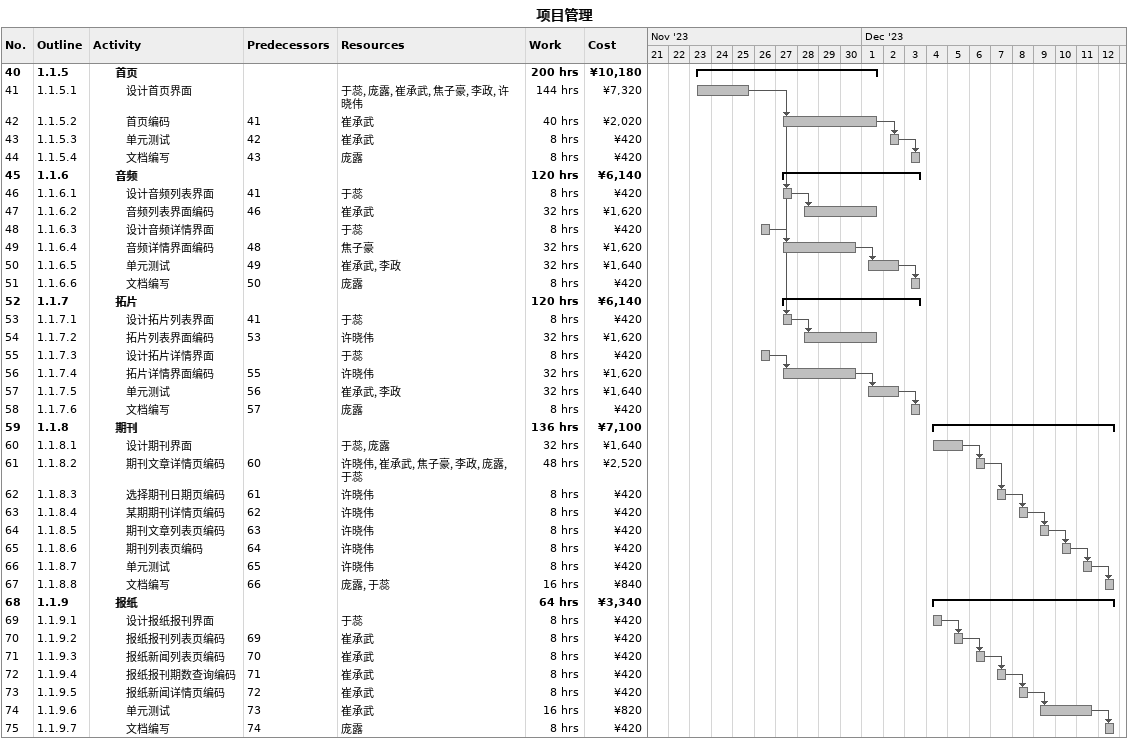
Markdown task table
项目管理

| ID | WBS | Task | Start | Finish | Predecessors | Resources | Work (h) | Cost (¥) |
|---|---|---|---|---|---|---|---|---|
| 40 | 1.1.5 | **首页** | 2023-11-23 | 2023-12-01 |  |  | 200 | 10180 |
| 41 | 1.1.5.1 | 设计首页界面 | 2023-11-23 | 2023-11-25 |  | 于蕊, 庞露, 崔承武, 焦子豪, 李政, 许晓伟 | 144 | 7320 |
| 42 | 1.1.5.2 | 首页编码 | 2023-11-27 | 2023-12-01 | 41 | 崔承武 | 40 | 2020 |
| 43 | 1.1.5.3 | 单元测试 | 2023-12-02 | 2023-12-02 | 42 | 崔承武 | 8 | 420 |
| 44 | 1.1.5.4 | 文档编写 | 2023-12-03 | 2023-12-03 | 43 | 庞露 | 8 | 420 |
| 45 | 1.1.6 | **音频** | 2023-11-27 | 2023-12-03 |  |  | 120 | 6140 |
| 46 | 1.1.6.1 | 设计音频列表界面 | 2023-11-27 | 2023-11-27 | 41 | 于蕊 | 8 | 420 |
| 47 | 1.1.6.2 | 音频列表界面编码 | 2023-11-28 | 2023-12-01 | 46 | 崔承武 | 32 | 1620 |
| 48 | 1.1.6.3 | 设计音频详情界面 | 2023-11-26 | 2023-11-26 |  | 于蕊 | 8 | 420 |
| 49 | 1.1.6.4 | 音频详情界面编码 | 2023-11-27 | 2023-11-30 | 48 | 焦子豪 | 32 | 1620 |
| 50 | 1.1.6.5 | 单元测试 | 2023-12-01 | 2023-12-02 | 49 | 崔承武, 李政 | 32 | 1640 |
| 51 | 1.1.6.6 | 文档编写 | 2023-12-03 | 2023-12-03 | 50 | 庞露 | 8 | 420 |
| 52 | 1.1.7 | **拓片** | 2023-11-27 | 2023-12-03 |  |  | 120 | 6140 |
| 53 | 1.1.7.1 | 设计拓片列表界面 | 2023-11-27 | 2023-11-27 | 41 | 于蕊 | 8 | 420 |
| 54 | 1.1.7.2 | 拓片列表界面编码 | 2023-11-28 | 2023-12-01 | 53 | 许晓伟 | 32 | 1620 |
| 55 | 1.1.7.3 | 设计拓片详情界面 | 2023-11-26 | 2023-11-26 |  | 于蕊 | 8 | 420 |
| 56 | 1.1.7.4 | 拓片详情界面编码 | 2023-11-27 | 2023-11-30 | 55 | 许晓伟 | 32 | 1620 |
| 57 | 1.1.7.5 | 单元测试 | 2023-12-01 | 2023-12-02 | 56 | 崔承武, 李政 | 32 | 1640 |
| 58 | 1.1.7.6 | 文档编写 | 2023-12-03 | 2023-12-03 | 57 | 庞露 | 8 | 420 |
| 59 | 1.1.8 | **期刊** | 2023-12-04 | 2023-12-12 |  |  | 136 | 7100 |
| 60 | 1.1.8.1 | 设计期刊界面 | 2023-12-04 | 2023-12-05 |  | 于蕊, 庞露 | 32 | 1640 |
| 61 | 1.1.8.2 | 期刊文章详情页编码 | 2023-12-06 | 2023-12-06 | 60 | 许晓伟, 崔承武, 焦子豪, 李政, 庞露, 于蕊 | 48 | 2520 |
| 62 | 1.1.8.3 | 选择期刊日期页编码 | 2023-12-07 | 2023-12-07 | 61 | 许晓伟 | 8 | 420 |
| 63 | 1.1.8.4 | 某期期刊详情页编码 | 2023-12-08 | 2023-12-08 | 62 | 许晓伟 | 8 | 420 |
| 64 | 1.1.8.5 | 期刊文章列表页编码 | 2023-12-09 | 2023-12-09 | 63 | 许晓伟 | 8 | 420 |
| 65 | 1.1.8.6 | 期刊列表页编码 | 2023-12-10 | 2023-12-10 | 64 | 许晓伟 | 8 | 420 |
| 66 | 1.1.8.7 | 单元测试 | 2023-12-11 | 2023-12-11 | 65 | 许晓伟 | 8 | 420 |
| 67 | 1.1.8.8 | 文档编写 | 2023-12-12 | 2023-12-12 | 66 | 庞露, 于蕊 | 16 | 840 |
| 68 | 1.1.9 | **报纸** | 2023-12-04 | 2023-12-12 |  |  | 64 | 3340 |
| 69 | 1.1.9.1 | 设计报纸报刊界面 | 2023-12-04 | 2023-12-04 |  | 于蕊 | 8 | 420 |
| 70 | 1.1.9.2 | 报纸报刊列表页编码 | 2023-12-05 | 2023-12-05 | 69 | 崔承武 | 8 | 420 |
| 71 | 1.1.9.3 | 报纸新闻列表页编码 | 2023-12-06 | 2023-12-06 | 70 | 崔承武 | 8 | 420 |
| 72 | 1.1.9.4 | 报纸报刊期数查询编码 | 2023-12-07 | 2023-12-07 | 71 | 崔承武 | 8 | 420 |
| 73 | 1.1.9.5 | 报纸新闻详情页编码 | 2023-12-08 | 2023-12-08 | 72 | 崔承武 | 8 | 420 |
| 74 | 1.1.9.6 | 单元测试 | 2023-12-09 | 2023-12-11 | 73 | 崔承武 | 16 | 820 |
| 75 | 1.1.9.7 | 文档编写 | 2023-12-12 | 2023-12-12 | 74 | 庞露 | 8 | 420 |
